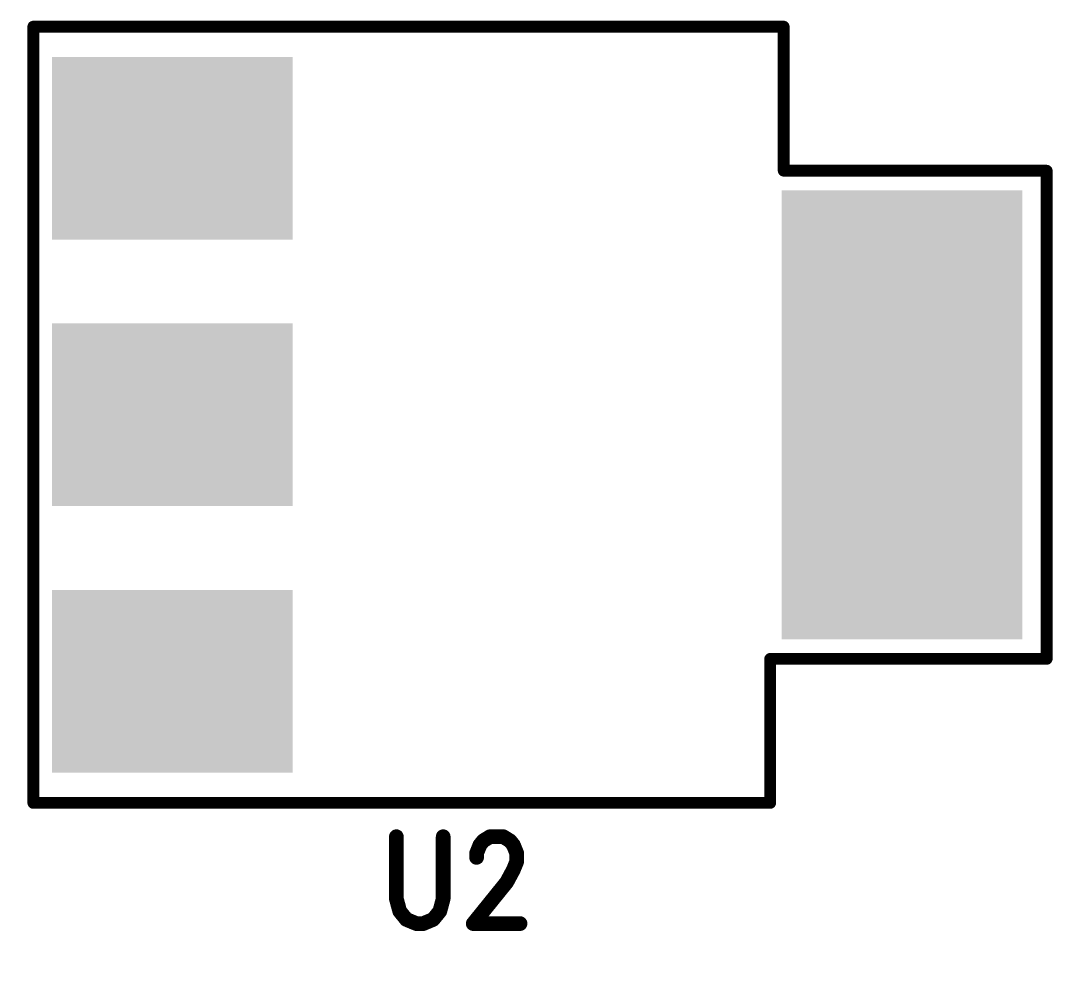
# Model space of a CAD drawing. Extents: x 17.8 to 58.4, y 21 to 93.6.
# Drawn here: x 37.19 to 46.15, y 49.39 to 57.58 of the extents above; entities that cross this region are included whole.
import ezdxf

# ---------------------------------------------------------------- set-up
doc = ezdxf.new("R2010")
doc.units = 0
doc.header["$MEASUREMENT"] = 0
doc.layers.get('0').update_dxf_attribs({"linetype": 'CONTINUOUS'})
doc.layers.get('Defpoints').update_dxf_attribs({"linetype": 'CONTINUOUS'})
doc.layers.add('SILKTOP_PHO', color=251, linetype='CONTINUOUS')
doc.styles.get("Standard").update_dxf_attribs({"font": 'arial.ttf'})
doc.dimstyles.get("Standard").update_dxf_attribs({"dimtxt": 1.5, "dimasz": 1.5, "dimexe": 0.18, "dimexo": 0, "dimgap": 0.5, "dimtad": 0, "dimtih": 1, "dimtoh": 1, "dimzin": 0, "dimdsep": 46, "dimtxsty": 'Standard', "dimcen": 0.09, "dimadec": 0, "dimazin": 0, "dimtfac": 1, "dimtofl": 0, "dimtmove": 2, "dimatfit": 3, "dimfxl": 1, "dimtolj": 1, "dimtzin": 0, "dimarcsym": 0})

# ---------------------------------------------------------------- blocks, each defined once
blk = doc.blocks.new('ROUND_32')
at = {"const_width": 0.0635}
blk.add_lwpolyline([(-0.03175, 0, 1), (0.03175, 0, 1)], format="xyb", close=True, dxfattribs=at)
blk = doc.blocks.new('ROUND_33')
at = {"const_width": 0.0508}
blk.add_lwpolyline([(-0.0254, 0, 1), (0.0254, 0, 1)], format="xyb", close=True, dxfattribs=at)
blk = doc.blocks.new('RECTANGLE_212')
blk.add_solid([(1.038098, 0.788162), (1.038098, -0.788162), (-1.038098, 0.788162), (-1.038098, -0.788162)])
blk = doc.blocks.new('RECTANGLE_23')
blk.add_solid([(1.038098, 1.938146), (1.038098, -1.938146), (-1.038098, 1.938146), (-1.038098, -1.938146)])
blk = doc.blocks.new('*D61')
at = {"color": 0, "linetype": 'Continuous', "lineweight": -2}
for p, q in [((25.4, 51.3001), (25.4, 21.764)), ((50.8, 51.3001), (50.8, 21.764)), ((26.9, 21.944), (35.0589, 21.944)), ((49.3, 21.944), (41.1411, 21.944))]:
    blk.add_line(p, q, dxfattribs=at)
at = {"color": 0, "linetype": 'Continuous'}
for points in [[(26.9, 22.194), (26.9, 21.694), (25.4, 21.944)], [(49.3, 22.194), (49.3, 21.694), (50.8, 21.944)]]:
    blk.add_solid(points, dxfattribs=at)
at = {"layer": 'Defpoints', "color": 0, "linetype": 'Continuous'}
for p in [(25.4, 51.3001), (50.8, 51.3001), (50.8, 21.944)]:
    blk.add_point(p, dxfattribs=at)
at = {"color": 0, "linetype": 'Continuous', "insert": (38.1, 21.944), "char_height": 1.5, "attachment_point": 5}
blk.add_mtext('\\A1;25.40', dxfattribs=at)

msp = doc.modelspace()

# ---------------------------------------------------------------- linework, layer by layer
at = {"layer": 'SILKTOP_PHO'}
for points, const_width in [([(43.778932, 57.532016), (37.2999, 57.532016)], 0.1016), ([(37.2999, 57.532016), (37.2999, 50.832004)], 0.1016), ([(43.778932, 56.288686), (43.778932, 57.532016)], 0.1016), ([(46.049946, 56.288686), (43.778932, 56.288686)], 0.1016), ([(46.049946, 52.075334), (46.049946, 56.288686)], 0.1016), ([(43.6626, 50.832004), (43.6626, 52.075334)], 0.1016), ([(43.6626, 52.075334), (46.049946, 52.075334)], 0.1016), ([(37.2999, 50.832004), (43.6626, 50.832004)], 0.1016), ([(40.434768, 50.540412), (40.434768, 50.004726)], 0.127), ([(40.838882, 50.004726), (40.838882, 50.540412)], 0.127), ([(41.127426, 50.397664), (41.156382, 50.469038)], 0.127), ([(41.156382, 50.469038), (41.185084, 50.504852)], 0.127), ([(41.185084, 50.504852), (41.242996, 50.540412)], 0.127), ([(41.242996, 50.540412), (41.358312, 50.540412)], 0.127), ([(41.358312, 50.540412), (41.41597, 50.504852)], 0.127), ([(41.41597, 50.504852), (41.444926, 50.469038)], 0.127), ([(41.444926, 50.469038), (41.473882, 50.397664)], 0.127), ([(41.127426, 50.36185), (41.127426, 50.397664)], 0.127), ([(41.473882, 50.397664), (41.473882, 50.32629)], 0.127), ([(41.473882, 50.32629), (41.444926, 50.254662)], 0.127), ([(41.444926, 50.254662), (41.387268, 50.147728)], 0.127), ([(41.387268, 50.147728), (41.09847, 49.79035)], 0.127), ([(40.434768, 50.004726), (40.46347, 49.897538)], 0.127), ([(40.809926, 49.897538), (40.838882, 50.004726)], 0.127), ([(40.46347, 49.897538), (40.521382, 49.826164)], 0.127), ([(40.752268, 49.826164), (40.809926, 49.897538)], 0.127), ([(40.521382, 49.826164), (40.607996, 49.79035)], 0.127), ([(40.607996, 49.79035), (40.665654, 49.79035)], 0.127), ([(40.665654, 49.79035), (40.752268, 49.826164)], 0.127), ([(41.09847, 49.79035), (41.502584, 49.79035)], 0.127)]:
    msp.add_lwpolyline(points, dxfattribs=dict(at, const_width=const_width))

# ---------------------------------------------------------------- block references
for name, p in [('RECTANGLE_212', (38.50005, 56.48198)), ('RECTANGLE_23', (44.800012, 54.18201)), ('RECTANGLE_212', (38.50005, 54.18201)), ('RECTANGLE_212', (38.50005, 51.88204))]:
    msp.add_blockref(name, p)
for name, p in [('ROUND_33', (37.2999, 57.532016)), ('ROUND_33', (43.778932, 57.532016)), ('ROUND_33', (43.778932, 56.288686)), ('ROUND_33', (46.049946, 56.288686)), ('ROUND_33', (46.049946, 56.288686)), ('ROUND_33', (43.6626, 52.075334)), ('ROUND_33', (46.049946, 52.075334)), ('ROUND_33', (37.2999, 50.832004)), ('ROUND_33', (43.6626, 50.832004)), ('ROUND_32', (40.434768, 50.540412)), ('ROUND_32', (40.838882, 50.540412)), ('ROUND_32', (41.156382, 50.469038)), ('ROUND_32', (41.185084, 50.504852)), ('ROUND_32', (41.242996, 50.540412)), ('ROUND_32', (41.358312, 50.540412)), ('ROUND_32', (41.41597, 50.504852)), ('ROUND_32', (41.444926, 50.469038)), ('ROUND_32', (41.127426, 50.397664)), ('ROUND_32', (41.473882, 50.397664)), ('ROUND_32', (41.127426, 50.36185)), ('ROUND_32', (41.473882, 50.32629)), ('ROUND_32', (41.444926, 50.254662)), ('ROUND_32', (41.387268, 50.147728)), ('ROUND_32', (40.434768, 50.004726)), ('ROUND_32', (40.838882, 50.004726)), ('ROUND_32', (40.46347, 49.897538)), ('ROUND_32', (40.809926, 49.897538)), ('ROUND_32', (40.521382, 49.826164)), ('ROUND_32', (40.607996, 49.79035)), ('ROUND_32', (40.665654, 49.79035)), ('ROUND_32', (40.752268, 49.826164)), ('ROUND_32', (41.09847, 49.79035)), ('ROUND_32', (41.502584, 49.79035))]:
    msp.add_blockref(name, p, dxfattribs=at)

# ---------------------------------------------------------------- dimensions: what is measured, and where the dimension line sits
at = {"linetype": 'Continuous'}
dim = msp.add_linear_dim(base=(50.8, 21.943972), p1=(25.4, 51.300126), p2=(50.8, 51.300126), dimstyle='Standard', dxfattribs=at)
dim.commit()
dim.dimension.update_dxf_attribs({"geometry": '*D61', "text_midpoint": (38.1, 21.943972)})

doc.saveas('drawing.dxf')
